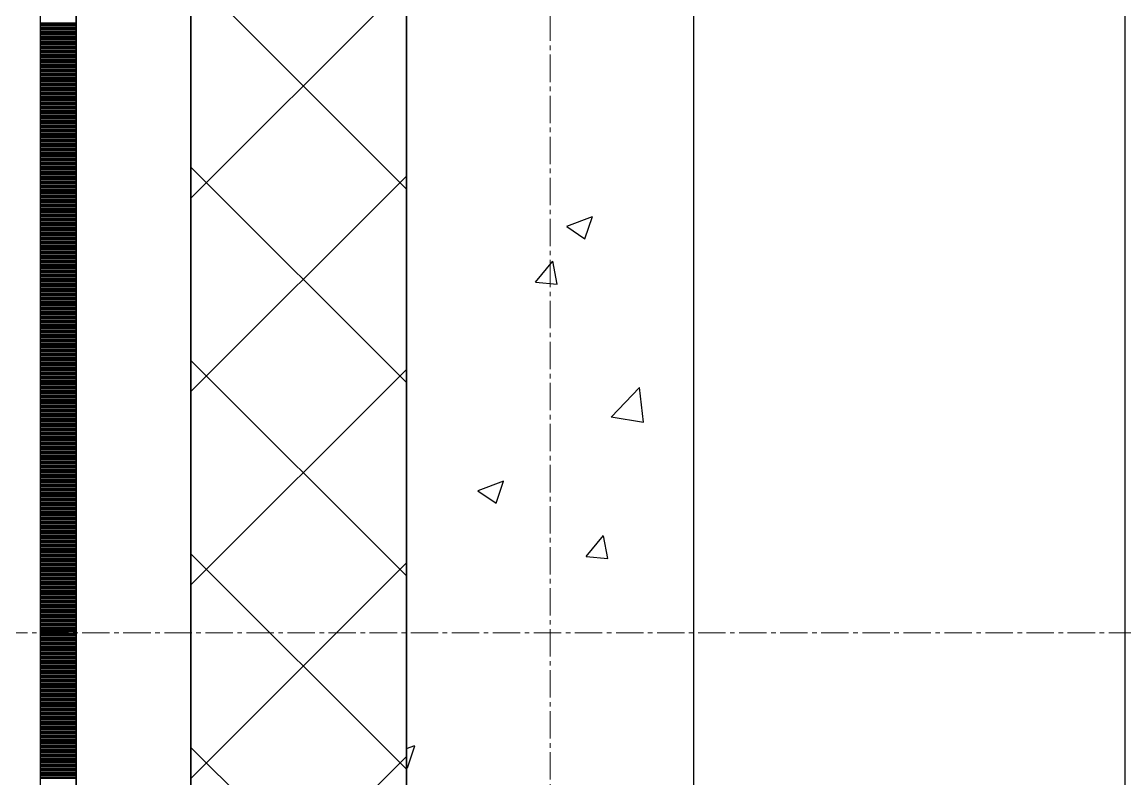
# Model space of a CAD drawing. Header units: millimetres. Extents: x 538266 to 1167394, y 114608 to 637157.
# Drawn here: x 1046066 to 1046834, y 569567 to 570094 of the extents above; entities that cross this region are included whole.
import ezdxf

# ---------------------------------------------------------------- set-up
doc = ezdxf.new("R2010")
doc.units = ezdxf.units.MM
doc.linetypes.add('CENTER2', pattern=[28.575, 19.05, -3.175, 3.175, -3.175])
doc.linetypes.add('DASHED', pattern=[19.05, 12.7, -6.35])
for name, color, linetype, lineweight in [('0) шт стен 3 эт', 150, 'Continuous', 60), ('АР_Стены ПЕНОблок', 52, 'Continuous', 20), ('АР_Тонкая', 254, 'Continuous', 5), ('АР_Утеплитель', 31, 'Continuous', 0), ('АР_Штриховка', 8, 'Continuous', 0)]:
    doc.layers.add(name, color=color, linetype=linetype, lineweight=lineweight)
doc.layers.add('АР_Делит', color=120, linetype='Continuous', lineweight=0, plot=False)
doc.layers.add('КР_Балки-0.5', color=60, linetype='Continuous', lineweight=50, plot=False)
doc.layers.add('РД_Оси_100', color=7, linetype='Continuous', lineweight=0, true_color=0x525252)

# ---------------------------------------------------------------- blocks, each defined once
blk = doc.blocks.new('СОШ_2200_АР_ОСИ_М100_28.05.24')
at = {"layer": 'АР_Делит', "color": 251, "linetype": 'DASHED', "true_color": 0x636466}
blk.add_lwpolyline([(114955, 135155), (114955, -355), (93595.036, -355), (93595.036, 13855), (94145, 13855), (94145, 68320), (66055, 68320), (66055, 13857.73), (83455, 13857.73), (83455, -355), (45245, -355), (45245, 13145), (44695, 13145), (44695, 26755), (45245, 26755), (45245, 68320), (20455, 68320), (20455, 26755), (27955, 26755), (27955, 13145), (-355, 13145), (-355, 100855)], dxfattribs=at)
at = {"layer": 'РД_Оси_100', "color": 251, "linetype": 'CENTER2', "true_color": 0x636466}
for p, q in [((0, -6155), (0, 139938.679)), ((-5954.958, 72900), (95715.503, 72900))]:
    blk.add_line(p, q, dxfattribs=at)
blk = doc.blocks.new('3_этаж1')
at = {"layer": 'АР_Стены ПЕНОблок', "color": 18, "linetype": 'Continuous', "lineweight": 25, "true_color": 0x000000}
for p, q in [((684283.57, 587568.74), (684283.57, 511368.74)), ((684483.57, 511368.74), (684483.57, 587568.74))]:
    blk.add_line(p, q, dxfattribs=at)
at = {"layer": 'АР_Тонкая', "color": 18, "linetype": 'Continuous', "lineweight": 25, "true_color": 0x000000}
for p, q in [((684028.57, 587568.74), (684028.57, 511368.74)), ((684053.57, 587568.74), (684053.57, 511368.74)), ((684053.57, 511368.74), (684053.57, 587568.74)), ((684133.57, 511368.74), (684133.57, 587568.74))]:
    blk.add_line(p, q, dxfattribs=at)
at = {"layer": 'АР_Утеплитель', "color": 18, "linetype": 'Continuous', "lineweight": 25, "true_color": 0x000000}
for p, q in [((684133.57, 587568.74), (684133.57, 511368.74)), ((684283.57, 511368.74), (684283.57, 587568.74))]:
    blk.add_line(p, q, dxfattribs=at)
at = {"layer": 'АР_Штриховка', "color": 18, "linetype": 'Continuous', "lineweight": 25, "true_color": 0x000000}
for p, q in [((684283.57, 569977.73), (684133.57, 570127.73)), ((684133.57, 569971.44), (684283.57, 570121.44)), ((684028.57, 570093.49), (684053.57, 570093.49)), ((684028.57, 570092.49), (684053.57, 570092.49)), ((684028.57, 570091.49), (684053.57, 570091.49)), ((684028.57, 570090.49), (684053.57, 570090.49)), ((684028.57, 570089.49), (684053.57, 570089.49)), ((684028.57, 570088.49), (684053.57, 570088.49)), ((684028.57, 570087.49), (684053.57, 570087.49)), ((684028.57, 570086.49), (684053.57, 570086.49)), ((684028.57, 570085.49), (684053.57, 570085.49)), ((684028.57, 570084.49), (684053.57, 570084.49)), ((684028.57, 570083.49), (684053.57, 570083.49)), ((684028.57, 570082.49), (684053.57, 570082.49)), ((684028.57, 570081.49), (684053.57, 570081.49)), ((684028.57, 570080.49), (684053.57, 570080.49)), ((684028.57, 570079.49), (684053.57, 570079.49)), ((684028.57, 570078.49), (684053.57, 570078.49)), ((684028.57, 570077.49), (684053.57, 570077.49)), ((684028.57, 570076.49), (684053.57, 570076.49)), ((684028.57, 570075.49), (684053.57, 570075.49)), ((684028.57, 570074.49), (684053.57, 570074.49)), ((684028.57, 570073.49), (684053.57, 570073.49)), ((684028.57, 570072.49), (684053.57, 570072.49)), ((684028.57, 570071.49), (684053.57, 570071.49)), ((684028.57, 570070.49), (684053.57, 570070.49)), ((684028.57, 570069.49), (684053.57, 570069.49)), ((684028.57, 570068.49), (684053.57, 570068.49)), ((684028.57, 570067.49), (684053.57, 570067.49)), ((684028.57, 570066.49), (684053.57, 570066.49)), ((684028.57, 570065.49), (684053.57, 570065.49)), ((684028.57, 570064.49), (684053.57, 570064.49)), ((684028.57, 570063.49), (684053.57, 570063.49)), ((684028.57, 570062.49), (684053.57, 570062.49)), ((684028.57, 570061.49), (684053.57, 570061.49)), ((684028.57, 570060.49), (684053.57, 570060.49)), ((684028.57, 570059.49), (684053.57, 570059.49)), ((684028.57, 570058.49), (684053.57, 570058.49)), ((684028.57, 570057.49), (684053.57, 570057.49)), ((684028.57, 570056.49), (684053.57, 570056.49)), ((684028.57, 570055.49), (684053.57, 570055.49)), ((684028.57, 570054.49), (684053.57, 570054.49)), ((684028.57, 570053.49), (684053.57, 570053.49)), ((684028.57, 570052.49), (684053.57, 570052.49)), ((684028.57, 570051.49), (684053.57, 570051.49)), ((684028.57, 570050.49), (684053.57, 570050.49)), ((684028.57, 570049.49), (684053.57, 570049.49)), ((684028.57, 570048.49), (684053.57, 570048.49)), ((684028.57, 570047.49), (684053.57, 570047.49)), ((684028.57, 570046.49), (684053.57, 570046.49)), ((684028.57, 570045.49), (684053.57, 570045.49)), ((684028.57, 570044.49), (684053.57, 570044.49)), ((684028.57, 570043.49), (684053.57, 570043.49)), ((684028.57, 570042.49), (684053.57, 570042.49)), ((684028.57, 570041.49), (684053.57, 570041.49)), ((684028.57, 570040.49), (684053.57, 570040.49)), ((684028.57, 570039.49), (684053.57, 570039.49)), ((684028.57, 570038.49), (684053.57, 570038.49)), ((684028.57, 570037.49), (684053.57, 570037.49)), ((684028.57, 570036.49), (684053.57, 570036.49)), ((684028.57, 570035.49), (684053.57, 570035.49)), ((684028.57, 570034.49), (684053.57, 570034.49)), ((684028.57, 570033.49), (684053.57, 570033.49)), ((684028.57, 570032.49), (684053.57, 570032.49)), ((684028.57, 570031.49), (684053.57, 570031.49)), ((684028.57, 570030.49), (684053.57, 570030.49)), ((684028.57, 570029.49), (684053.57, 570029.49)), ((684028.57, 570028.49), (684053.57, 570028.49)), ((684028.57, 570027.49), (684053.57, 570027.49)), ((684028.57, 570026.49), (684053.57, 570026.49)), ((684028.57, 570025.49), (684053.57, 570025.49)), ((684028.57, 570024.49), (684053.57, 570024.49)), ((684028.57, 570023.49), (684053.57, 570023.49)), ((684028.57, 570022.49), (684053.57, 570022.49)), ((684028.57, 570021.49), (684053.57, 570021.49)), ((684028.57, 570020.49), (684053.57, 570020.49)), ((684028.57, 570019.49), (684053.57, 570019.49)), ((684028.57, 570018.49), (684053.57, 570018.49)), ((684028.57, 570017.49), (684053.57, 570017.49)), ((684028.57, 570016.49), (684053.57, 570016.49)), ((684028.57, 570015.49), (684053.57, 570015.49)), ((684028.57, 570014.49), (684053.57, 570014.49)), ((684028.57, 570013.49), (684053.57, 570013.49)), ((684028.57, 570012.49), (684053.57, 570012.49)), ((684028.57, 570011.49), (684053.57, 570011.49)), ((684028.57, 570010.49), (684053.57, 570010.49)), ((684028.57, 570009.49), (684053.57, 570009.49)), ((684028.57, 570008.49), (684053.57, 570008.49)), ((684028.57, 570007.49), (684053.57, 570007.49)), ((684028.57, 570006.49), (684053.57, 570006.49)), ((684028.57, 570005.49), (684053.57, 570005.49)), ((684028.57, 570004.49), (684053.57, 570004.49)), ((684028.57, 570003.49), (684053.57, 570003.49)), ((684028.57, 570002.49), (684053.57, 570002.49)), ((684028.57, 570001.49), (684053.57, 570001.49)), ((684028.57, 570000.49), (684053.57, 570000.49)), ((684028.57, 569999.49), (684053.57, 569999.49)), ((684028.57, 569998.49), (684053.57, 569998.49)), ((684028.57, 569997.49), (684053.57, 569997.49)), ((684028.57, 569996.49), (684053.57, 569996.49)), ((684028.57, 569995.49), (684053.57, 569995.49)), ((684028.57, 569994.49), (684053.57, 569994.49)), ((684028.57, 569993.49), (684053.57, 569993.49)), ((684028.57, 569992.49), (684053.57, 569992.49)), ((684028.57, 569991.49), (684053.57, 569991.49)), ((684028.57, 569990.49), (684053.57, 569990.49)), ((684283.57, 569843.02), (684133.57, 569993.02)), ((684028.57, 569989.49), (684053.57, 569989.49)), ((684028.57, 569988.49), (684053.57, 569988.49)), ((684028.57, 569987.49), (684053.57, 569987.49)), ((684028.57, 569986.49), (684053.57, 569986.49)), ((684028.57, 569985.49), (684053.57, 569985.49)), ((684028.57, 569984.49), (684053.57, 569984.49)), ((684028.57, 569983.49), (684053.57, 569983.49)), ((684028.57, 569982.49), (684053.57, 569982.49)), ((684133.57, 569836.74), (684283.57, 569986.74)), ((684028.57, 569981.49), (684053.57, 569981.49)), ((684028.57, 569980.49), (684053.57, 569980.49)), ((684028.57, 569979.49), (684053.57, 569979.49)), ((684028.57, 569978.49), (684053.57, 569978.49)), ((684028.57, 569977.49), (684053.57, 569977.49)), ((684028.57, 569976.49), (684053.57, 569976.49)), ((684028.57, 569975.49), (684053.57, 569975.49)), ((684028.57, 569974.49), (684053.57, 569974.49)), ((684028.57, 569973.49), (684053.57, 569973.49)), ((684028.57, 569972.49), (684053.57, 569972.49)), ((684028.57, 569971.49), (684053.57, 569971.49)), ((684028.57, 569970.49), (684053.57, 569970.49)), ((684028.57, 569969.49), (684053.57, 569969.49)), ((684028.57, 569968.49), (684053.57, 569968.49)), ((684028.57, 569967.49), (684053.57, 569967.49)), ((684028.57, 569966.49), (684053.57, 569966.49)), ((684028.57, 569965.49), (684053.57, 569965.49)), ((684028.57, 569964.49), (684053.57, 569964.49)), ((684028.57, 569963.49), (684053.57, 569963.49)), ((684028.57, 569962.49), (684053.57, 569962.49)), ((684028.57, 569961.49), (684053.57, 569961.49)), ((684028.57, 569960.49), (684053.57, 569960.49)), ((684028.57, 569959.49), (684053.57, 569959.49)), ((684028.57, 569958.49), (684053.57, 569958.49)), ((684028.57, 569957.49), (684053.57, 569957.49)), ((684028.57, 569956.49), (684053.57, 569956.49)), ((684028.57, 569955.49), (684053.57, 569955.49)), ((684028.57, 569954.49), (684053.57, 569954.49)), ((684028.57, 569953.49), (684053.57, 569953.49)), ((684028.57, 569952.49), (684053.57, 569952.49)), ((684395.21, 569951.86), (684413, 569958.69)), ((684407.76, 569943.12), (684412.91, 569958.47)), ((684028.57, 569951.49), (684053.57, 569951.49)), ((684028.57, 569950.49), (684053.57, 569950.49)), ((684028.57, 569949.49), (684053.57, 569949.49)), ((684028.57, 569948.49), (684053.57, 569948.49)), ((684028.57, 569947.49), (684053.57, 569947.49)), ((684028.57, 569946.49), (684053.57, 569946.49)), ((684028.57, 569945.49), (684053.57, 569945.49)), ((684028.57, 569944.49), (684053.57, 569944.49)), ((684395.11, 569951.65), (684407.75, 569943.12)), ((684028.57, 569943.49), (684053.57, 569943.49)), ((684028.57, 569942.49), (684053.57, 569942.49)), ((684028.57, 569941.49), (684053.57, 569941.49)), ((684028.57, 569940.49), (684053.57, 569940.49)), ((684028.57, 569939.49), (684053.57, 569939.49)), ((684028.57, 569938.49), (684053.57, 569938.49)), ((684028.57, 569937.49), (684053.57, 569937.49)), ((684028.57, 569936.49), (684053.57, 569936.49)), ((684028.57, 569935.49), (684053.57, 569935.49)), ((684028.57, 569934.49), (684053.57, 569934.49)), ((684028.57, 569933.49), (684053.57, 569933.49)), ((684028.57, 569932.49), (684053.57, 569932.49)), ((684028.57, 569931.49), (684053.57, 569931.49)), ((684028.57, 569930.49), (684053.57, 569930.49)), ((684028.57, 569929.49), (684053.57, 569929.49)), ((684028.57, 569928.49), (684053.57, 569928.49)), ((684028.57, 569927.49), (684053.57, 569927.49)), ((684028.57, 569926.49), (684053.57, 569926.49)), ((684028.57, 569925.49), (684053.57, 569925.49)), ((684028.57, 569924.49), (684053.57, 569924.49)), ((684028.57, 569923.49), (684053.57, 569923.49)), ((684028.57, 569922.49), (684053.57, 569922.49)), ((684028.57, 569921.49), (684053.57, 569921.49)), ((684373.27, 569912.81), (684385.51, 569927.41)), ((684388.34, 569911.45), (684385.4, 569927.37)), ((684028.57, 569920.49), (684053.57, 569920.49)), ((684028.57, 569919.49), (684053.57, 569919.49)), ((684028.57, 569918.49), (684053.57, 569918.49)), ((684028.57, 569917.49), (684053.57, 569917.49)), ((684028.57, 569916.49), (684053.57, 569916.49)), ((684028.57, 569915.49), (684053.57, 569915.49)), ((684028.57, 569914.49), (684053.57, 569914.49)), ((684028.57, 569913.49), (684053.57, 569913.49)), ((684028.57, 569912.49), (684053.57, 569912.49)), ((684028.57, 569911.49), (684053.57, 569911.49)), ((684028.57, 569910.49), (684053.57, 569910.49)), ((684028.57, 569909.49), (684053.57, 569909.49)), ((684028.57, 569908.49), (684053.57, 569908.49)), ((684028.57, 569907.49), (684053.57, 569907.49)), ((684028.57, 569906.49), (684053.57, 569906.49)), ((684373.27, 569912.8), (684388.45, 569911.47)), ((684028.57, 569905.49), (684053.57, 569905.49)), ((684028.57, 569904.49), (684053.57, 569904.49)), ((684028.57, 569903.49), (684053.57, 569903.49)), ((684028.57, 569902.49), (684053.57, 569902.49)), ((684028.57, 569901.49), (684053.57, 569901.49)), ((684028.57, 569900.49), (684053.57, 569900.49)), ((684028.57, 569899.49), (684053.57, 569899.49)), ((684028.57, 569898.49), (684053.57, 569898.49)), ((684028.57, 569897.49), (684053.57, 569897.49)), ((684028.57, 569896.49), (684053.57, 569896.49)), ((684028.57, 569895.49), (684053.57, 569895.49)), ((684028.57, 569894.49), (684053.57, 569894.49)), ((684028.57, 569893.49), (684053.57, 569893.49)), ((684028.57, 569892.49), (684053.57, 569892.49)), ((684028.57, 569891.49), (684053.57, 569891.49)), ((684028.57, 569890.49), (684053.57, 569890.49)), ((684028.57, 569889.49), (684053.57, 569889.49)), ((684028.57, 569888.49), (684053.57, 569888.49)), ((684028.57, 569887.49), (684053.57, 569887.49)), ((684028.57, 569886.49), (684053.57, 569886.49)), ((684028.57, 569885.49), (684053.57, 569885.49)), ((684028.57, 569884.49), (684053.57, 569884.49)), ((684028.57, 569883.49), (684053.57, 569883.49)), ((684028.57, 569882.49), (684053.57, 569882.49)), ((684028.57, 569881.49), (684053.57, 569881.49)), ((684028.57, 569880.49), (684053.57, 569880.49)), ((684028.57, 569879.49), (684053.57, 569879.49)), ((684028.57, 569878.49), (684053.57, 569878.49)), ((684028.57, 569877.49), (684053.57, 569877.49)), ((684028.57, 569876.49), (684053.57, 569876.49)), ((684028.57, 569875.49), (684053.57, 569875.49)), ((684028.57, 569874.49), (684053.57, 569874.49)), ((684028.57, 569873.49), (684053.57, 569873.49)), ((684028.57, 569872.49), (684053.57, 569872.49)), ((684028.57, 569871.49), (684053.57, 569871.49)), ((684028.57, 569870.49), (684053.57, 569870.49)), ((684028.57, 569869.49), (684053.57, 569869.49)), ((684028.57, 569868.49), (684053.57, 569868.49)), ((684028.57, 569867.49), (684053.57, 569867.49)), ((684028.57, 569866.49), (684053.57, 569866.49)), ((684028.57, 569865.49), (684053.57, 569865.49)), ((684028.57, 569864.49), (684053.57, 569864.49)), ((684028.57, 569863.49), (684053.57, 569863.49)), ((684028.57, 569862.49), (684053.57, 569862.49)), ((684028.57, 569861.49), (684053.57, 569861.49)), ((684028.57, 569860.49), (684053.57, 569860.49)), ((684028.57, 569859.49), (684053.57, 569859.49)), ((684028.57, 569858.49), (684053.57, 569858.49)), ((684028.57, 569857.49), (684053.57, 569857.49)), ((684028.57, 569856.49), (684053.57, 569856.49)), ((684028.57, 569855.49), (684053.57, 569855.49)), ((684028.57, 569854.49), (684053.57, 569854.49)), ((684028.57, 569853.49), (684053.57, 569853.49)), ((684028.57, 569852.49), (684053.57, 569852.49)), ((684283.57, 569708.32), (684133.57, 569858.32)), ((684133.57, 569702.03), (684283.57, 569852.03)), ((684028.57, 569851.49), (684053.57, 569851.49)), ((684028.57, 569850.49), (684053.57, 569850.49)), ((684028.57, 569849.49), (684053.57, 569849.49)), ((684028.57, 569848.49), (684053.57, 569848.49)), ((684028.57, 569847.49), (684053.57, 569847.49)), ((684028.57, 569846.49), (684053.57, 569846.49)), ((684028.57, 569845.49), (684053.57, 569845.49)), ((684028.57, 569844.49), (684053.57, 569844.49)), ((684028.57, 569843.49), (684053.57, 569843.49)), ((684028.57, 569842.49), (684053.57, 569842.49)), ((684028.57, 569841.49), (684053.57, 569841.49)), ((684028.57, 569840.49), (684053.57, 569840.49)), ((684028.57, 569839.49), (684053.57, 569839.49)), ((684028.57, 569838.49), (684053.57, 569838.49)), ((684028.57, 569837.49), (684053.57, 569837.49)), ((684425.89, 569818.95), (684445.68, 569839.57)), ((684448.47, 569815.44), (684445.67, 569839.57)), ((684028.57, 569836.49), (684053.57, 569836.49)), ((684028.57, 569835.49), (684053.57, 569835.49)), ((684028.57, 569834.49), (684053.57, 569834.49)), ((684028.57, 569833.49), (684053.57, 569833.49)), ((684028.57, 569832.49), (684053.57, 569832.49)), ((684028.57, 569831.49), (684053.57, 569831.49)), ((684028.57, 569830.49), (684053.57, 569830.49)), ((684028.57, 569829.49), (684053.57, 569829.49)), ((684028.57, 569828.49), (684053.57, 569828.49)), ((684028.57, 569827.49), (684053.57, 569827.49)), ((684028.57, 569826.49), (684053.57, 569826.49)), ((684028.57, 569825.49), (684053.57, 569825.49)), ((684028.57, 569824.49), (684053.57, 569824.49)), ((684028.57, 569823.49), (684053.57, 569823.49)), ((684028.57, 569822.49), (684053.57, 569822.49)), ((684028.57, 569821.49), (684053.57, 569821.49)), ((684028.57, 569820.49), (684053.57, 569820.49)), ((684028.57, 569819.49), (684053.57, 569819.49)), ((684028.57, 569818.49), (684053.57, 569818.49)), ((684028.57, 569817.49), (684053.57, 569817.49)), ((684028.57, 569816.49), (684053.57, 569816.49)), ((684028.57, 569815.49), (684053.57, 569815.49)), ((684028.57, 569814.49), (684053.57, 569814.49)), ((684028.57, 569813.49), (684053.57, 569813.49)), ((684425.89, 569818.97), (684448.48, 569815.46)), ((684028.57, 569812.49), (684053.57, 569812.49)), ((684028.57, 569811.49), (684053.57, 569811.49)), ((684028.57, 569810.49), (684053.57, 569810.49)), ((684028.57, 569809.49), (684053.57, 569809.49)), ((684028.57, 569808.49), (684053.57, 569808.49)), ((684028.57, 569807.49), (684053.57, 569807.49)), ((684028.57, 569806.49), (684053.57, 569806.49)), ((684028.57, 569805.49), (684053.57, 569805.49)), ((684028.57, 569804.49), (684053.57, 569804.49)), ((684028.57, 569803.49), (684053.57, 569803.49)), ((684028.57, 569802.49), (684053.57, 569802.49)), ((684028.57, 569801.49), (684053.57, 569801.49)), ((684028.57, 569800.49), (684053.57, 569800.49)), ((684028.57, 569799.49), (684053.57, 569799.49)), ((684028.57, 569798.49), (684053.57, 569798.49)), ((684028.57, 569797.49), (684053.57, 569797.49)), ((684028.57, 569796.49), (684053.57, 569796.49)), ((684028.57, 569795.49), (684053.57, 569795.49)), ((684028.57, 569794.49), (684053.57, 569794.49)), ((684028.57, 569793.49), (684053.57, 569793.49)), ((684028.57, 569792.49), (684053.57, 569792.49)), ((684028.57, 569791.49), (684053.57, 569791.49)), ((684028.57, 569790.49), (684053.57, 569790.49)), ((684028.57, 569789.49), (684053.57, 569789.49)), ((684028.57, 569788.49), (684053.57, 569788.49)), ((684028.57, 569787.49), (684053.57, 569787.49)), ((684028.57, 569786.49), (684053.57, 569786.49)), ((684028.57, 569785.49), (684053.57, 569785.49)), ((684028.57, 569784.49), (684053.57, 569784.49)), ((684028.57, 569783.49), (684053.57, 569783.49)), ((684028.57, 569782.49), (684053.57, 569782.49)), ((684028.57, 569781.49), (684053.57, 569781.49)), ((684028.57, 569780.49), (684053.57, 569780.49)), ((684028.57, 569779.49), (684053.57, 569779.49)), ((684028.57, 569778.49), (684053.57, 569778.49)), ((684028.57, 569777.49), (684053.57, 569777.49)), ((684028.57, 569776.49), (684053.57, 569776.49)), ((684028.57, 569775.49), (684053.57, 569775.49)), ((684028.57, 569774.49), (684053.57, 569774.49)), ((684028.57, 569773.49), (684053.57, 569773.49)), ((684028.57, 569772.49), (684053.57, 569772.49)), ((684028.57, 569771.49), (684053.57, 569771.49)), ((684028.57, 569770.49), (684053.57, 569770.49)), ((684028.57, 569769.49), (684053.57, 569769.49)), ((684028.57, 569768.49), (684053.57, 569768.49)), ((684028.57, 569767.49), (684053.57, 569767.49)), ((684333.31, 569767.46), (684345.95, 569758.94)), ((684333.41, 569767.67), (684351.19, 569774.5)), ((684345.96, 569758.93), (684351.11, 569774.28)), ((684028.57, 569766.49), (684053.57, 569766.49)), ((684028.57, 569765.49), (684053.57, 569765.49)), ((684028.57, 569764.49), (684053.57, 569764.49)), ((684028.57, 569763.49), (684053.57, 569763.49)), ((684028.57, 569762.49), (684053.57, 569762.49)), ((684028.57, 569761.49), (684053.57, 569761.49)), ((684028.57, 569760.49), (684053.57, 569760.49)), ((684028.57, 569759.49), (684053.57, 569759.49)), ((684028.57, 569758.49), (684053.57, 569758.49)), ((684028.57, 569757.49), (684053.57, 569757.49)), ((684028.57, 569756.49), (684053.57, 569756.49)), ((684028.57, 569755.49), (684053.57, 569755.49)), ((684028.57, 569754.49), (684053.57, 569754.49)), ((684028.57, 569753.49), (684053.57, 569753.49)), ((684028.57, 569752.49), (684053.57, 569752.49)), ((684028.57, 569751.49), (684053.57, 569751.49)), ((684028.57, 569750.49), (684053.57, 569750.49)), ((684028.57, 569749.49), (684053.57, 569749.49)), ((684028.57, 569748.49), (684053.57, 569748.49)), ((684028.57, 569747.49), (684053.57, 569747.49)), ((684028.57, 569746.49), (684053.57, 569746.49)), ((684028.57, 569745.49), (684053.57, 569745.49)), ((684028.57, 569744.49), (684053.57, 569744.49)), ((684028.57, 569743.49), (684053.57, 569743.49)), ((684028.57, 569742.49), (684053.57, 569742.49)), ((684028.57, 569741.49), (684053.57, 569741.49)), ((684028.57, 569740.49), (684053.57, 569740.49)), ((684028.57, 569739.49), (684053.57, 569739.49)), ((684028.57, 569738.49), (684053.57, 569738.49)), ((684028.57, 569737.49), (684053.57, 569737.49)), ((684028.57, 569736.49), (684053.57, 569736.49)), ((684028.57, 569735.49), (684053.57, 569735.49)), ((684028.57, 569734.49), (684053.57, 569734.49)), ((684028.57, 569733.49), (684053.57, 569733.49)), ((684028.57, 569732.49), (684053.57, 569732.49)), ((684028.57, 569731.49), (684053.57, 569731.49)), ((684028.57, 569730.49), (684053.57, 569730.49)), ((684028.57, 569729.49), (684053.57, 569729.49)), ((684408.51, 569721.76), (684420.76, 569736.35)), ((684423.58, 569720.4), (684420.64, 569736.32)), ((684028.57, 569728.49), (684053.57, 569728.49)), ((684028.57, 569727.49), (684053.57, 569727.49)), ((684028.57, 569726.49), (684053.57, 569726.49)), ((684028.57, 569725.49), (684053.57, 569725.49)), ((684028.57, 569724.49), (684053.57, 569724.49)), ((684028.57, 569723.49), (684053.57, 569723.49)), ((684028.57, 569722.49), (684053.57, 569722.49)), ((684028.57, 569721.49), (684053.57, 569721.49)), ((684283.57, 569573.61), (684133.57, 569723.61)), ((684408.51, 569721.74), (684423.69, 569720.42)), ((684028.57, 569720.49), (684053.57, 569720.49)), ((684028.57, 569719.49), (684053.57, 569719.49)), ((684028.57, 569718.49), (684053.57, 569718.49)), ((684028.57, 569717.49), (684053.57, 569717.49)), ((684028.57, 569716.49), (684053.57, 569716.49)), ((684028.57, 569715.49), (684053.57, 569715.49)), ((684028.57, 569714.49), (684053.57, 569714.49)), ((684133.57, 569567.33), (684283.57, 569717.33)), ((684028.57, 569713.49), (684053.57, 569713.49)), ((684028.57, 569712.49), (684053.57, 569712.49)), ((684028.57, 569711.49), (684053.57, 569711.49)), ((684028.57, 569710.49), (684053.57, 569710.49)), ((684028.57, 569709.49), (684053.57, 569709.49)), ((684028.57, 569708.49), (684053.57, 569708.49)), ((684028.57, 569707.49), (684053.57, 569707.49)), ((684028.57, 569706.49), (684053.57, 569706.49)), ((684028.57, 569705.49), (684053.57, 569705.49)), ((684028.57, 569704.49), (684053.57, 569704.49)), ((684028.57, 569703.49), (684053.57, 569703.49)), ((684028.57, 569702.49), (684053.57, 569702.49)), ((684028.57, 569701.49), (684053.57, 569701.49)), ((684028.57, 569700.49), (684053.57, 569700.49)), ((684028.57, 569699.49), (684053.57, 569699.49)), ((684028.57, 569698.49), (684053.57, 569698.49)), ((684028.57, 569697.49), (684053.57, 569697.49)), ((684028.57, 569696.49), (684053.57, 569696.49)), ((684028.57, 569695.49), (684053.57, 569695.49)), ((684028.57, 569694.49), (684053.57, 569694.49)), ((684028.57, 569693.49), (684053.57, 569693.49)), ((684028.57, 569692.49), (684053.57, 569692.49)), ((684028.57, 569691.49), (684053.57, 569691.49)), ((684028.57, 569690.49), (684053.57, 569690.49)), ((684028.57, 569689.49), (684053.57, 569689.49)), ((684028.57, 569688.49), (684053.57, 569688.49)), ((684028.57, 569687.49), (684053.57, 569687.49)), ((684028.57, 569686.49), (684053.57, 569686.49)), ((684028.57, 569685.49), (684053.57, 569685.49)), ((684028.57, 569684.49), (684053.57, 569684.49)), ((684028.57, 569683.49), (684053.57, 569683.49)), ((684028.57, 569682.49), (684053.57, 569682.49)), ((684028.57, 569681.49), (684053.57, 569681.49)), ((684028.57, 569680.49), (684053.57, 569680.49)), ((684028.57, 569679.49), (684053.57, 569679.49)), ((684028.57, 569678.49), (684053.57, 569678.49)), ((684028.57, 569677.49), (684053.57, 569677.49)), ((684028.57, 569676.49), (684053.57, 569676.49)), ((684028.57, 569675.49), (684053.57, 569675.49)), ((684028.57, 569674.49), (684053.57, 569674.49)), ((684028.57, 569673.49), (684053.57, 569673.49)), ((684028.57, 569672.49), (684053.57, 569672.49)), ((684028.57, 569671.49), (684053.57, 569671.49)), ((684028.57, 569670.49), (684053.57, 569670.49)), ((684028.57, 569669.49), (684053.57, 569669.49)), ((684028.57, 569668.49), (684053.57, 569668.49)), ((684028.57, 569667.49), (684053.57, 569667.49)), ((684028.57, 569666.49), (684053.57, 569666.49)), ((684028.57, 569665.49), (684053.57, 569665.49)), ((684028.57, 569664.49), (684053.57, 569664.49)), ((684028.57, 569663.49), (684053.57, 569663.49)), ((684028.57, 569662.49), (684053.57, 569662.49)), ((684028.57, 569661.49), (684053.57, 569661.49)), ((684028.57, 569660.49), (684053.57, 569660.49)), ((684028.57, 569659.49), (684053.57, 569659.49)), ((684028.57, 569658.49), (684053.57, 569658.49)), ((684028.57, 569657.49), (684053.57, 569657.49)), ((684028.57, 569656.49), (684053.57, 569656.49)), ((684028.57, 569655.49), (684053.57, 569655.49)), ((684028.57, 569654.49), (684053.57, 569654.49)), ((684028.57, 569653.49), (684053.57, 569653.49)), ((684028.57, 569652.49), (684053.57, 569652.49)), ((684028.57, 569651.49), (684053.57, 569651.49)), ((684028.57, 569650.49), (684053.57, 569650.49)), ((684028.57, 569649.49), (684053.57, 569649.49)), ((684028.57, 569648.49), (684053.57, 569648.49)), ((684028.57, 569647.49), (684053.57, 569647.49)), ((684028.57, 569646.49), (684053.57, 569646.49)), ((684028.57, 569645.49), (684053.57, 569645.49)), ((684028.57, 569644.49), (684053.57, 569644.49)), ((684028.57, 569643.49), (684053.57, 569643.49)), ((684028.57, 569642.49), (684053.57, 569642.49)), ((684028.57, 569641.49), (684053.57, 569641.49)), ((684028.57, 569640.49), (684053.57, 569640.49)), ((684028.57, 569639.49), (684053.57, 569639.49)), ((684028.57, 569638.49), (684053.57, 569638.49)), ((684028.57, 569637.49), (684053.57, 569637.49)), ((684028.57, 569636.49), (684053.57, 569636.49)), ((684028.57, 569635.49), (684053.57, 569635.49)), ((684028.57, 569634.49), (684053.57, 569634.49)), ((684028.57, 569633.49), (684053.57, 569633.49)), ((684028.57, 569632.49), (684053.57, 569632.49)), ((684028.57, 569631.49), (684053.57, 569631.49)), ((684028.57, 569630.49), (684053.57, 569630.49)), ((684028.57, 569629.49), (684053.57, 569629.49)), ((684028.57, 569628.49), (684053.57, 569628.49)), ((684028.57, 569627.49), (684053.57, 569627.49)), ((684028.57, 569626.49), (684053.57, 569626.49)), ((684028.57, 569625.49), (684053.57, 569625.49)), ((684028.57, 569624.49), (684053.57, 569624.49)), ((684028.57, 569623.49), (684053.57, 569623.49)), ((684028.57, 569622.49), (684053.57, 569622.49)), ((684028.57, 569621.49), (684053.57, 569621.49)), ((684028.57, 569620.49), (684053.57, 569620.49)), ((684028.57, 569619.49), (684053.57, 569619.49)), ((684028.57, 569618.49), (684053.57, 569618.49)), ((684028.57, 569617.49), (684053.57, 569617.49)), ((684028.57, 569616.49), (684053.57, 569616.49)), ((684028.57, 569615.49), (684053.57, 569615.49)), ((684028.57, 569614.49), (684053.57, 569614.49)), ((684028.57, 569613.49), (684053.57, 569613.49)), ((684028.57, 569612.49), (684053.57, 569612.49)), ((684028.57, 569611.49), (684053.57, 569611.49)), ((684028.57, 569610.49), (684053.57, 569610.49)), ((684028.57, 569609.49), (684053.57, 569609.49)), ((684028.57, 569608.49), (684053.57, 569608.49)), ((684028.57, 569607.49), (684053.57, 569607.49)), ((684028.57, 569606.49), (684053.57, 569606.49)), ((684028.57, 569605.49), (684053.57, 569605.49)), ((684028.57, 569604.49), (684053.57, 569604.49)), ((684028.57, 569603.49), (684053.57, 569603.49)), ((684028.57, 569602.49), (684053.57, 569602.49)), ((684028.57, 569601.49), (684053.57, 569601.49)), ((684028.57, 569600.49), (684053.57, 569600.49)), ((684028.57, 569599.49), (684053.57, 569599.49)), ((684028.57, 569598.49), (684053.57, 569598.49)), ((684028.57, 569597.49), (684053.57, 569597.49)), ((684028.57, 569596.49), (684053.57, 569596.49)), ((684028.57, 569595.49), (684053.57, 569595.49)), ((684028.57, 569594.49), (684053.57, 569594.49)), ((684028.57, 569593.49), (684053.57, 569593.49)), ((684028.57, 569592.49), (684053.57, 569592.49)), ((684028.57, 569591.49), (684053.57, 569591.49)), ((684028.57, 569590.49), (684053.57, 569590.49)), ((684028.57, 569589.49), (684053.57, 569589.49)), ((684028.57, 569588.49), (684053.57, 569588.49)), ((684028.57, 569587.49), (684053.57, 569587.49)), ((684028.57, 569586.49), (684053.57, 569586.49)), ((684028.57, 569585.49), (684053.57, 569585.49)), ((684028.57, 569584.49), (684053.57, 569584.49)), ((684028.57, 569583.49), (684053.57, 569583.49)), ((684283.57, 569438.91), (684133.57, 569588.91)), ((684283.57, 569588.08), (684289.39, 569590.31)), ((684284.16, 569574.75), (684289.31, 569590.09)), ((684028.57, 569582.49), (684053.57, 569582.49)), ((684028.57, 569581.49), (684053.57, 569581.49)), ((684028.57, 569580.49), (684053.57, 569580.49)), ((684028.57, 569579.49), (684053.57, 569579.49)), ((684028.57, 569578.49), (684053.57, 569578.49)), ((684028.57, 569577.49), (684053.57, 569577.49)), ((684028.57, 569576.49), (684053.57, 569576.49)), ((684133.57, 569432.62), (684283.57, 569582.62)), ((684028.57, 569575.49), (684053.57, 569575.49)), ((684028.57, 569574.49), (684053.57, 569574.49)), ((684028.57, 569573.49), (684053.57, 569573.49)), ((684028.57, 569572.49), (684053.57, 569572.49)), ((684028.57, 569571.49), (684053.57, 569571.49)), ((684028.57, 569570.49), (684053.57, 569570.49)), ((684028.57, 569569.49), (684053.57, 569569.49)), ((684028.57, 569568.49), (684053.57, 569568.49)), ((684283.57, 569575.13), (684284.14, 569574.75)), ((684028.57, 569567.49), (684053.57, 569567.49))]:
    blk.add_line(p, q, dxfattribs=at)
at = {"layer": 'КР_Балки-0.5', "color": 18, "lineweight": 25, "ltscale": 200, "true_color": 0x000000}
for p, q in [((684283.57, 561068.74), (684283.57, 587568.74)), ((684783.57, 587568.74), (684783.57, 561068.74))]:
    blk.add_line(p, q, dxfattribs=at)

msp = doc.modelspace()

# ---------------------------------------------------------------- block references
at = {"layer": '0) шт стен 3 эт', "color": 5, "lineweight": 25}
msp.add_blockref('3_этаж1', (362050.01, 0), dxfattribs=at)
at = {"layer": 'РД_Оси_100', "lineweight": 25}
msp.add_blockref('СОШ_2200_АР_ОСИ_М100_28.05.24', (1046433.58, 496768.74), dxfattribs=at)

doc.saveas('drawing.dxf')
